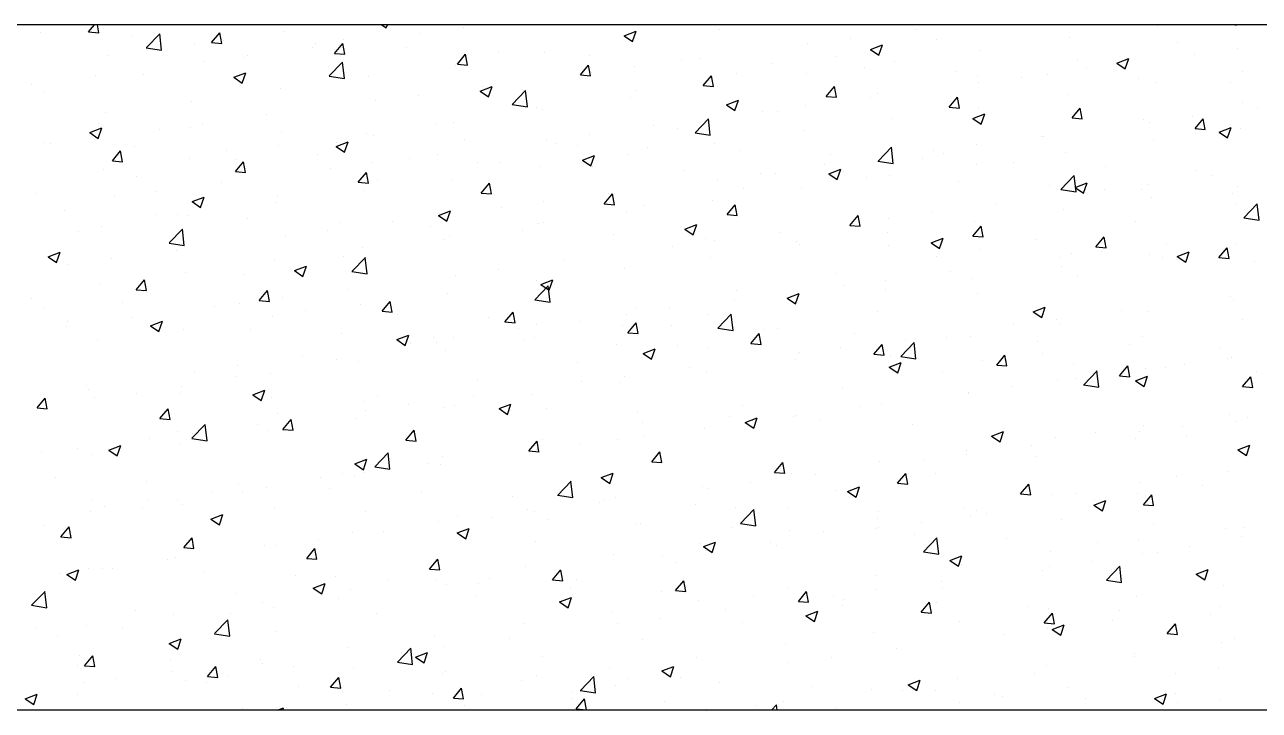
# Model space of a CAD drawing. Header units: millimetres. Extents: x 331487 to 517269, y 198509 to 399936.
# Drawn here: x 440241 to 440961, y 339696 to 340096 of the extents above; entities that cross this region are included whole.
import ezdxf

# ---------------------------------------------------------------- set-up
doc = ezdxf.new("R2010")
doc.units = ezdxf.units.MM
doc.header["$MEASUREMENT"] = 0
doc.layers.add('COLUMN', color=6, linetype='Continuous')

msp = doc.modelspace()

# ---------------------------------------------------------------- linework, layer by layer
at = {"layer": 'COLUMN'}
for p, q in [((448979.83, 340095.96), (420204.35, 340095.96)), ((448984.26, 339695.96), (420604.35, 339695.96))]:
    msp.add_line(p, q, dxfattribs=at)
at = {"layer": 'COLUMN', "color": 2, "linetype": 'Continuous'}
for p, q in [((440277.88, 340091.77), (440281.39, 340095.96)), ((440283.85, 340091.25), (440282.98, 340095.96)), ((440448.89, 340095.96), (440451.57, 340094.15)), ((440451.57, 340094.15), (440452.18, 340095.96)), ((440496.42, 340094.34), (440496.42, 340094.34)), ((440645.74, 340093.1), (440645.74, 340093.1)), ((440760.11, 340093.08), (440760.11, 340093.08)), ((440901.6, 340095.29), (440901.6, 340095.29)), ((440946.63, 340095.96), (440947.53, 340095.82)), ((440947.53, 340095.82), (440947.52, 340095.96)), ((440249.9, 340091.47), (440249.9, 340091.47)), ((440277.88, 340091.77), (440283.85, 340091.25)), ((440303.29, 340089.22), (440303.29, 340089.22)), ((440311.59, 340082.58), (440319.38, 340090.7)), ((440320.45, 340081.17), (440319.34, 340090.67)), ((440349.6, 340085.5), (440354.42, 340091.24)), ((440349.6, 340085.5), (440355.58, 340084.98)), ((440355.58, 340084.97), (440354.42, 340091.24)), ((440356.67, 340086.96), (440356.67, 340086.96)), ((440391.31, 340092.01), (440391.31, 340092.01)), ((440426.82, 340087.1), (440426.82, 340087.1)), ((440471.38, 340091.05), (440471.38, 340091.05)), ((440590.31, 340089.5), (440597.31, 340092.18)), ((440590.31, 340089.5), (440595.29, 340086.14)), ((440595.23, 340086.7), (440595.23, 340086.7)), ((440595.28, 340086.14), (440597.31, 340092.18)), ((440722.24, 340088.1), (440722.24, 340088.1)), ((440772.6, 340087.5), (440772.6, 340087.5)), ((440850.25, 340088.25), (440850.25, 340088.25)), ((440913.2, 340085.56), (440913.2, 340085.56)), ((440288.86, 340078.11), (440288.86, 340078.11)), ((440311.55, 340082.55), (440320.45, 340081.17)), ((440339.37, 340084.51), (440339.37, 340084.51)), ((440408.23, 340082.73), (440408.23, 340082.73)), ((440410.05, 340084.7), (440410.05, 340084.7)), ((440421.33, 340079.22), (440426.15, 340084.97)), ((440421.33, 340079.22), (440427.31, 340078.7)), ((440427.3, 340078.69), (440426.15, 340084.96)), ((440463.43, 340082.45), (440463.43, 340082.45)), ((440493.05, 340072.95), (440497.87, 340078.69)), ((440499.03, 340072.42), (440497.87, 340078.69)), ((440516.81, 340080.19), (440516.81, 340080.19)), ((440543.88, 340079.66), (440543.88, 340079.66)), ((440697.2, 340084.8), (440697.2, 340084.8)), ((440734.02, 340081.49), (440741.03, 340084.18)), ((440734.03, 340081.49), (440739, 340078.13)), ((440739, 340078.13), (440741.02, 340084.17)), ((440798.31, 340080.75), (440798.31, 340080.75)), ((440923.02, 340078.55), (440923.02, 340078.55)), ((440948.05, 340081.85), (440948.05, 340081.85)), ((440345.32, 340074.45), (440345.32, 340074.45)), ((440368.5, 340077.09), (440368.5, 340077.09)), ((440370.36, 340077.75), (440370.36, 340077.75)), ((440418.31, 340066.03), (440426.1, 340074.15)), ((440427.17, 340064.62), (440426.06, 340074.11)), ((440491.94, 340072.16), (440491.94, 340072.16)), ((440493.05, 340072.95), (440499.03, 340072.43)), ((440564.78, 340066.67), (440569.6, 340072.42)), ((440570.75, 340066.14), (440569.6, 340072.41)), ((440570.2, 340077.94), (440570.2, 340077.94)), ((440596.17, 340071.5), (440596.17, 340071.5)), ((440623.58, 340075.68), (440623.58, 340075.68)), ((440634.05, 340076.49), (440634.05, 340076.49)), ((440676.96, 340073.43), (440676.96, 340073.43)), ((440714.29, 340077.49), (440714.29, 340077.49)), ((440730.34, 340071.17), (440730.34, 340071.17)), ((440747.8, 340074.35), (440747.8, 340074.35)), ((440854.88, 340075.55), (440854.88, 340075.55)), ((440877.74, 340073.48), (440884.74, 340076.17)), ((440877.74, 340073.48), (440882.71, 340070.12)), ((440882.71, 340070.12), (440884.74, 340076.17)), ((440282.17, 340066.14), (440282.17, 340066.14)), ((440310.18, 340067.08), (440310.18, 340067.08)), ((440362.58, 340065.25), (440369.58, 340067.94)), ((440362.58, 340065.25), (440367.55, 340061.9)), ((440367.55, 340061.9), (440369.58, 340067.94)), ((440418.28, 340065.99), (440427.17, 340064.62)), ((440441.43, 340065.76), (440441.43, 340065.76)), ((440564.78, 340066.67), (440570.76, 340066.15)), ((440571.14, 340068.2), (440571.14, 340068.2)), ((440636.51, 340060.4), (440641.33, 340066.14)), ((440642.48, 340059.87), (440641.32, 340066.14)), ((440655.97, 340067.47), (440655.97, 340067.47)), ((440696.46, 340067.31), (440696.46, 340067.31)), ((440783.73, 340068.92), (440783.73, 340068.92)), ((440796.57, 340065.54), (440796.57, 340065.54)), ((440821.99, 340065.25), (440821.99, 340065.25)), ((440837.11, 340066.66), (440837.11, 340066.66)), ((440859.86, 340070.24), (440859.86, 340070.24)), ((440890.49, 340064.41), (440890.49, 340064.41)), ((440950.89, 340068.4), (440950.89, 340068.4)), ((440244.29, 340061.15), (440244.29, 340061.15)), ((440251.87, 340057.07), (440251.87, 340057.07)), ((440390.09, 340058.72), (440390.09, 340058.72)), ((440506.29, 340057.24), (440513.29, 340059.93)), ((440506.29, 340057.24), (440511.26, 340053.89)), ((440507.98, 340059.89), (440507.98, 340059.89)), ((440511.26, 340053.89), (440513.29, 340059.93)), ((440525.04, 340049.48), (440532.82, 340057.6)), ((440533.89, 340048.06), (440532.79, 340057.56)), ((440597.65, 340057.46), (440597.65, 340057.46)), ((440636.51, 340060.4), (440642.48, 340059.87)), ((440644.52, 340059.81), (440644.52, 340059.81)), ((440708.23, 340054.12), (440713.05, 340059.87)), ((440714.21, 340053.59), (440713.05, 340059.86)), ((440796.96, 340061.96), (440796.96, 340061.96)), ((440900.38, 340062), (440900.38, 340062)), ((440943.87, 340062.15), (440943.87, 340062.15)), ((440338.15, 340051.22), (440338.15, 340051.22)), ((440445.08, 340051.61), (440445.08, 340051.61)), ((440470.11, 340054.9), (440470.11, 340054.9)), ((440525, 340049.44), (440533.89, 340048.06)), ((440594.01, 340053.41), (440594.01, 340053.41)), ((440650, 340049.24), (440657, 340051.92)), ((440654.97, 340045.88), (440657, 340051.92)), ((440708.23, 340054.12), (440714.21, 340053.6)), ((440733.8, 340053.64), (440733.8, 340053.64)), ((440738.25, 340055.53), (440738.25, 340055.53)), ((440779.96, 340047.85), (440784.78, 340053.59)), ((440785.93, 340047.32), (440784.78, 340053.59)), ((440849.04, 340054.96), (440849.04, 340054.96)), ((440951.39, 340050.56), (440951.39, 340050.56)), ((440287.64, 340044.82), (440287.64, 340044.82)), ((440381.92, 340043.29), (440381.92, 340043.29)), ((440539.33, 340047.45), (440539.33, 340047.45)), ((440542.67, 340046.37), (440542.67, 340046.37)), ((440650, 340049.24), (440654.98, 340045.88)), ((440670.89, 340045.36), (440670.89, 340045.36)), ((440679.93, 340045.52), (440679.93, 340045.52)), ((440695.93, 340048.65), (440695.93, 340048.65)), ((440779.96, 340047.85), (440785.94, 340047.32)), ((440793.72, 340041.23), (440800.72, 340043.91)), ((440797.1, 340047.46), (440797.1, 340047.46)), ((440798.69, 340037.87), (440800.71, 340043.91)), ((440851.68, 340041.57), (440856.5, 340047.32)), ((440857.66, 340041.04), (440856.5, 340047.31)), ((440921.75, 340042.41), (440921.75, 340042.41)), ((440959.62, 340047.39), (440959.62, 340047.39)), ((440278.55, 340033), (440285.56, 340035.69)), ((440283.53, 340029.64), (440285.55, 340035.69)), ((440283.81, 340038.12), (440283.81, 340038.12)), ((440319.01, 340035.01), (440319.01, 340035.01)), ((440337.19, 340035.86), (440337.19, 340035.86)), ((440344.05, 340038.31), (440344.05, 340038.31)), ((440481.01, 340037.44), (440481.01, 340037.44)), ((440490.73, 340038.87), (440490.73, 340038.87)), ((440607.74, 340037.04), (440607.74, 340037.04)), ((440621.61, 340035.51), (440621.61, 340035.51)), ((440631.76, 340032.93), (440639.55, 340041.05)), ((440640.62, 340031.51), (440639.51, 340041.01)), ((440746.59, 340041.06), (440746.59, 340041.06)), ((440793.72, 340041.23), (440798.69, 340037.87)), ((440851.68, 340041.57), (440857.66, 340041.05)), ((440893.08, 340040.55), (440893.08, 340040.55)), ((440896.71, 340039.11), (440896.71, 340039.11)), ((440923.41, 340035.3), (440928.23, 340041.04)), ((440923.41, 340035.3), (440929.39, 340034.77)), ((440929.38, 340034.77), (440928.23, 340041.04)), ((440937.43, 340033.22), (440944.43, 340035.91)), ((440942.4, 340029.86), (440944.43, 340035.9)), ((440949.67, 340035.11), (440949.67, 340035.11)), ((440278.55, 340033), (440283.53, 340029.64)), ((440390.58, 340033.61), (440390.58, 340033.61)), ((440422.27, 340024.99), (440429.27, 340027.68)), ((440427.24, 340021.63), (440429.27, 340027.68)), ((440440.22, 340032.47), (440440.22, 340032.47)), ((440443.96, 340031.35), (440443.96, 340031.35)), ((440497.34, 340029.09), (440497.34, 340029.09)), ((440544.83, 340028.76), (440544.83, 340028.76)), ((440569.87, 340032.06), (440569.87, 340032.06)), ((440631.72, 340032.89), (440640.62, 340031.51)), ((440695.24, 340034.02), (440695.24, 340034.02)), ((440833.56, 340030.8), (440833.56, 340030.8)), ((440834.76, 340030.54), (440834.76, 340030.54)), ((440899.16, 340028.71), (440899.16, 340028.71)), ((440937.43, 340033.22), (440942.4, 340029.86)), ((440251.51, 340026.94), (440251.51, 340026.94)), ((440255.86, 340026.7), (440255.86, 340026.7)), ((440291.75, 340016.55), (440296.57, 340022.3)), ((440297.73, 340016.03), (440296.57, 340022.29)), ((440304.9, 340024.68), (440304.9, 340024.68)), ((440358.28, 340022.43), (440358.28, 340022.43)), ((440388.87, 340025.43), (440388.87, 340025.43)), ((440422.27, 340024.99), (440427.24, 340021.64)), ((440422.69, 340027.43), (440422.69, 340027.43)), ((440550.72, 340026.84), (440550.72, 340026.84)), ((440563.29, 340025.5), (440563.29, 340025.5)), ((440604.11, 340024.58), (440604.11, 340024.58)), ((440643.3, 340026.52), (440643.3, 340026.52)), ((440657.49, 340022.33), (440657.49, 340022.33)), ((440738.48, 340016.38), (440746.27, 340024.49)), ((440747.34, 340014.96), (440746.24, 340024.46)), ((440770.65, 340022.51), (440770.65, 340022.51)), ((440776.44, 340020.53), (440776.44, 340020.53)), ((440795.68, 340025.81), (440795.68, 340025.81)), ((440847.82, 340021.67), (440847.82, 340021.67)), ((440291.75, 340016.55), (440297.73, 340016.03)), ((440336.93, 340017.93), (440336.93, 340017.93)), ((440363.48, 340010.28), (440368.3, 340016.02)), ((440364.37, 340017.42), (440364.37, 340017.42)), ((440369.45, 340009.75), (440368.3, 340016.02)), ((440411.66, 340020.17), (440411.66, 340020.17)), ((440443.8, 340015.46), (440443.8, 340015.46)), ((440465.04, 340017.92), (440465.04, 340017.92)), ((440481.68, 340020.45), (440481.68, 340020.45)), ((440504.97, 340015.49), (440504.97, 340015.49)), ((440518.43, 340015.66), (440518.43, 340015.66)), ((440565.98, 340016.98), (440572.98, 340019.67)), ((440565.98, 340016.98), (440570.95, 340013.63)), ((440570.95, 340013.63), (440572.98, 340019.67)), ((440571.81, 340013.41), (440571.81, 340013.41)), ((440592.79, 340020.12), (440592.79, 340020.12)), ((440707.49, 340014.2), (440707.49, 340014.2)), ((440710.87, 340020.07), (440710.87, 340020.07)), ((440738.45, 340016.34), (440747.34, 340014.96)), ((440764.25, 340017.82), (440764.25, 340017.82)), ((440795.88, 340014.17), (440795.88, 340014.17)), ((440817.63, 340015.56), (440817.63, 340015.56)), ((440871.02, 340013.31), (440871.02, 340013.31)), ((440286.42, 340011.53), (440286.42, 340011.53)), ((440306.06, 340007.41), (440306.06, 340007.41)), ((440363.48, 340010.28), (440369.45, 340009.76)), ((440418.77, 340012.17), (440418.77, 340012.17)), ((440435.2, 340004), (440440.02, 340009.75)), ((440441.18, 340003.48), (440440.02, 340009.74)), ((440541.45, 340013.08), (440541.45, 340013.08)), ((440625.19, 340011.15), (440625.19, 340011.15)), ((440669.62, 340009.21), (440669.62, 340009.21)), ((440678.57, 340008.9), (440678.57, 340008.9)), ((440709.69, 340008.97), (440716.7, 340011.66)), ((440709.69, 340008.97), (440714.67, 340005.62)), ((440714.66, 340005.62), (440716.69, 340011.66)), ((440718.12, 340010.52), (440718.12, 340010.52)), ((440731.95, 340006.64), (440731.95, 340006.64)), ((440745.37, 340007.77), (440745.37, 340007.77)), ((440845.21, 339999.82), (440853, 340007.94)), ((440854.07, 339998.41), (440852.96, 340007.91)), ((440924.4, 340011.05), (440924.4, 340011.05)), ((440933.31, 340007.95), (440933.31, 340007.95)), ((440317.74, 339998.87), (440317.74, 339998.87)), ((440355.62, 340003.85), (440355.62, 340003.85)), ((440435.2, 340004), (440441.18, 340003.48)), ((440439, 339999.18), (440439, 339999.18)), ((440446.65, 340005.48), (440446.65, 340005.48)), ((440489.51, 340005.58), (440489.51, 340005.58)), ((440506.93, 339997.73), (440511.75, 340003.47)), ((440512.9, 339997.2), (440511.75, 340003.47)), ((440644.59, 340005.92), (440644.59, 340005.92)), ((440659.8, 340000.51), (440659.8, 340000.51)), ((440694.03, 340000.73), (440694.03, 340000.73)), ((440785.34, 340004.38), (440785.34, 340004.38)), ((440838.72, 340002.13), (440838.72, 340002.13)), ((440845.17, 339999.79), (440854.07, 339998.41)), ((440853.41, 340000.96), (440860.41, 340003.65)), ((440853.41, 340000.96), (440858.38, 339997.61)), ((440858.38, 339997.61), (440860.4, 340003.65)), ((440870.41, 339999.67), (440870.41, 339999.67)), ((440892.1, 339999.87), (440892.1, 339999.87)), ((440895.44, 340002.97), (440895.44, 340002.97)), ((440948.46, 340001.83), (440948.46, 340001.83)), ((440247.74, 339997.4), (440247.74, 339997.4)), ((440292.71, 339995.57), (440292.71, 339995.57)), ((440338.25, 339992.74), (440345.25, 339995.43)), ((440338.25, 339992.74), (440343.22, 339989.38)), ((440343.22, 339989.38), (440345.24, 339995.42)), ((440387.66, 339992.14), (440387.66, 339992.14)), ((440388.34, 339995.47), (440388.34, 339995.47)), ((440506.93, 339997.73), (440512.91, 339997.21)), ((440543.56, 339992.62), (440543.56, 339992.62)), ((440578.65, 339991.45), (440583.48, 339997.2)), ((440581.43, 339997.6), (440581.43, 339997.6)), ((440584.63, 339990.93), (440583.47, 339997.19)), ((440642.09, 339993.23), (440642.09, 339993.23)), ((440897.95, 339995.42), (440897.95, 339995.42)), ((440945.48, 339997.62), (440945.48, 339997.62)), ((440263.92, 339987.29), (440263.92, 339987.29)), ((440317.3, 339985.03), (440317.3, 339985.03)), ((440330.02, 339985.46), (440330.02, 339985.46)), ((440335.72, 339984.64), (440335.72, 339984.64)), ((440481.96, 339984.73), (440488.96, 339987.42)), ((440481.96, 339984.73), (440486.93, 339981.37)), ((440486.93, 339981.37), (440488.96, 339987.42)), ((440518.53, 339989.32), (440518.53, 339989.32)), ((440578.66, 339991.45), (440584.63, 339990.93)), ((440591.58, 339986.83), (440591.58, 339986.83)), ((440601.48, 339990.5), (440601.48, 339990.5)), ((440650.38, 339985.18), (440655.2, 339990.92)), ((440650.38, 339985.18), (440656.36, 339984.66)), ((440656.36, 339984.65), (440655.2, 339990.92)), ((440722.11, 339978.9), (440726.93, 339984.65)), ((440728.08, 339978.37), (440726.93, 339984.64)), ((440769.38, 339986.37), (440769.38, 339986.37)), ((440807.25, 339991.36), (440807.25, 339991.36)), ((440846.6, 339988.38), (440846.6, 339988.38)), ((440947.27, 339990.9), (440947.27, 339990.9)), ((440951.93, 339983.27), (440959.72, 339991.39)), ((440960.79, 339981.86), (440959.68, 339991.35)), ((440285.21, 339978.24), (440285.21, 339978.24)), ((440370.68, 339982.77), (440370.68, 339982.77)), ((440424.06, 339980.52), (440424.06, 339980.52)), ((440455.37, 339981.01), (440455.37, 339981.01)), ((440477.45, 339978.26), (440477.45, 339978.26)), ((440540.23, 339979.79), (440540.23, 339979.79)), ((440543.16, 339980.49), (440543.16, 339980.49)), ((440625.67, 339976.72), (440632.67, 339979.41)), ((440630.64, 339973.36), (440632.67, 339979.41)), ((440722.11, 339978.9), (440728.08, 339978.38)), ((440744.34, 339983.07), (440744.34, 339983.07)), ((440793.83, 339972.63), (440798.65, 339978.37)), ((440794.67, 339980.88), (440794.67, 339980.88)), ((440799.81, 339972.1), (440798.65, 339978.37)), ((440888.95, 339980.89), (440888.95, 339980.89)), ((440951.9, 339983.23), (440960.79, 339981.86)), ((440271.7, 339975.44), (440271.7, 339975.44)), ((440324.85, 339968.62), (440332.63, 339976.74)), ((440333.7, 339967.2), (440332.6, 339976.7)), ((440392.46, 339972.73), (440392.46, 339972.73)), ((440417.5, 339976.02), (440417.5, 339976.02)), ((440484.85, 339970.48), (440484.85, 339970.48)), ((440488.3, 339972.29), (440488.3, 339972.29)), ((440530.83, 339976.01), (440530.83, 339976.01)), ((440584.21, 339973.75), (440584.21, 339973.75)), ((440625.67, 339976.72), (440630.65, 339973.37)), ((440637.59, 339971.5), (440637.59, 339971.5)), ((440681.19, 339974.76), (440681.19, 339974.76)), ((440744.16, 339974.48), (440744.16, 339974.48)), ((440769.38, 339968.71), (440776.39, 339971.4)), ((440774.35, 339965.36), (440776.38, 339971.4)), ((440793.83, 339972.63), (440799.81, 339972.11)), ((440830.63, 339970.88), (440830.63, 339970.88)), ((440865.56, 339966.35), (440870.38, 339972.1)), ((440871.53, 339965.82), (440870.38, 339972.09)), ((440254.22, 339960.48), (440261.22, 339963.17)), ((440259.19, 339957.13), (440261.22, 339963.17)), ((440324.81, 339968.58), (440333.7, 339967.2)), ((440329.31, 339964.41), (440329.31, 339964.41)), ((440437.79, 339965.89), (440437.79, 339965.89)), ((440618.28, 339966.48), (440618.28, 339966.48)), ((440643.31, 339969.77), (440643.31, 339969.77)), ((440690.98, 339969.24), (440690.98, 339969.24)), ((440692.81, 339967.44), (440692.81, 339967.44)), ((440744.36, 339966.99), (440744.36, 339966.99)), ((440769.38, 339968.71), (440774.36, 339965.36)), ((440797.74, 339964.73), (440797.74, 339964.73)), ((440865.56, 339966.35), (440871.54, 339965.83)), ((440869.13, 339963.52), (440869.13, 339963.52)), ((440907.01, 339968.51), (440907.01, 339968.51)), ((440913.1, 339960.7), (440920.1, 339963.39)), ((440918.07, 339957.35), (440920.1, 339963.39)), ((440937.29, 339960.08), (440942.11, 339965.82)), ((440943.26, 339959.55), (440942.1, 339965.82)), ((440947.24, 339968.54), (440947.24, 339968.54)), ((440254.22, 339960.48), (440259.2, 339957.13)), ((440266.4, 339956.13), (440266.4, 339956.13)), ((440291.44, 339959.42), (440291.44, 339959.42)), ((440386.44, 339958.85), (440386.44, 339958.85)), ((440426.53, 339960.47), (440426.53, 339960.47)), ((440431.57, 339952.07), (440439.36, 339960.19)), ((440440.43, 339950.65), (440439.32, 339960.15)), ((440555.13, 339958.16), (440555.13, 339958.16)), ((440640.87, 339959.94), (440640.87, 339959.94)), ((440772.31, 339960.87), (440772.31, 339960.87)), ((440844.1, 339960.23), (440844.1, 339960.23)), ((440851.12, 339962.47), (440851.12, 339962.47)), ((440896.73, 339962.13), (440896.73, 339962.13)), ((440904.5, 339960.22), (440904.5, 339960.22)), ((440912.91, 339958.93), (440912.91, 339958.93)), ((440913.1, 339960.7), (440918.07, 339957.35)), ((440937.29, 339960.08), (440943.26, 339959.55)), ((440957.89, 339957.96), (440957.89, 339957.96)), ((440334.5, 339951.35), (440334.5, 339951.35)), ((440368.21, 339950.46), (440368.21, 339950.46)), ((440397.94, 339952.48), (440404.94, 339955.16)), ((440397.94, 339952.48), (440402.91, 339949.12)), ((440402.91, 339949.12), (440404.93, 339955.16)), ((440431.53, 339952.03), (440440.43, 339950.65)), ((440492.22, 339949.88), (440492.22, 339949.88)), ((440517.25, 339953.18), (440517.25, 339953.18)), ((440590.36, 339953.54), (440590.36, 339953.54)), ((440713.99, 339950.86), (440713.99, 339950.86)), ((440780.94, 339951.91), (440780.94, 339951.91)), ((440845.39, 339955.09), (440845.39, 339955.09)), ((440854.59, 339948.92), (440854.59, 339948.92)), ((440283.99, 339944.95), (440283.99, 339944.95)), ((440305.63, 339941.34), (440310.45, 339947.08)), ((440305.63, 339941.34), (440311.6, 339940.81)), ((440311.6, 339940.81), (440310.44, 339947.07)), ((440429.06, 339941.57), (440429.06, 339941.57)), ((440538.29, 339935.52), (440546.08, 339943.63)), ((440539.02, 339946.5), (440539.02, 339946.5)), ((440541.65, 339944.47), (440548.65, 339947.15)), ((440541.65, 339944.47), (440546.62, 339941.11)), ((440547.15, 339934.1), (440546.05, 339943.6)), ((440546.62, 339941.11), (440548.65, 339947.15)), ((440718.04, 339943.63), (440718.04, 339943.63)), ((440743.07, 339946.93), (440743.07, 339946.93)), ((440793.45, 339947.6), (440793.45, 339947.6)), ((440244.44, 339936.19), (440244.44, 339936.19)), ((440309.89, 339940.45), (440309.89, 339940.45)), ((440377.35, 339935.06), (440382.17, 339940.81)), ((440377.35, 339935.06), (440383.33, 339934.54)), ((440383.33, 339934.53), (440382.17, 339940.8)), ((440391.19, 339936.58), (440391.19, 339936.58)), ((440449.08, 339928.78), (440453.9, 339934.53)), ((440455.05, 339928.26), (440453.9, 339934.52)), ((440487.08, 339939), (440487.08, 339939)), ((440538.26, 339935.48), (440547.15, 339934.1)), ((440654.88, 339935.32), (440654.88, 339935.32)), ((440655.67, 339940.85), (440655.67, 339940.85)), ((440685.36, 339936.46), (440692.36, 339939.15)), ((440685.36, 339936.46), (440690.34, 339933.1)), ((440690.33, 339933.1), (440692.36, 339939.14)), ((440691.6, 339934.15), (440691.6, 339934.15)), ((440742.94, 339941.19), (440742.94, 339941.19)), ((440796.27, 339938.91), (440796.27, 339938.91)), ((440943.85, 339937.38), (440943.85, 339937.38)), ((440946.03, 339935.25), (440946.03, 339935.25)), ((440251.57, 339930.44), (440251.57, 339930.44)), ((440297.83, 339933.93), (440297.83, 339933.93)), ((440351.21, 339931.67), (440351.21, 339931.67)), ((440366.16, 339933.28), (440366.16, 339933.28)), ((440404.59, 339929.42), (440404.59, 339929.42)), ((440436.57, 339932.6), (440436.57, 339932.6)), ((440449.08, 339928.78), (440455.06, 339928.26)), ((440457.97, 339927.16), (440457.97, 339927.16)), ((440520.8, 339922.51), (440525.62, 339928.26)), ((440526.78, 339921.98), (440525.62, 339928.25)), ((440591.97, 339927.04), (440591.97, 339927.04)), ((440597.35, 339930.84), (440597.35, 339930.84)), ((440617.01, 339930.33), (440617.01, 339930.33)), ((440645.02, 339918.96), (440652.81, 339927.08)), ((440653.88, 339917.55), (440652.77, 339927.05)), ((440737.95, 339928.9), (440737.95, 339928.9)), ((440829.07, 339928.45), (440836.08, 339931.14)), ((440829.07, 339928.45), (440834.05, 339925.09)), ((440834.05, 339925.09), (440836.07, 339931.14)), ((440880.7, 339929.07), (440880.7, 339929.07)), ((440895.52, 339928.84), (440895.52, 339928.84)), ((440265.13, 339919.98), (440265.13, 339919.98)), ((440265.53, 339922.75), (440265.53, 339922.75)), ((440303, 339924.97), (440303, 339924.97)), ((440313.91, 339920.22), (440320.92, 339922.91)), ((440313.91, 339920.22), (440318.89, 339916.87)), ((440318.88, 339916.87), (440320.91, 339922.91)), ((440318.91, 339920.5), (440318.91, 339920.5)), ((440385.23, 339925.56), (440385.23, 339925.56)), ((440511.35, 339924.91), (440511.35, 339924.91)), ((440520.8, 339922.51), (440526.78, 339921.99)), ((440539.03, 339920.82), (440539.03, 339920.82)), ((440564.74, 339922.65), (440564.74, 339922.65)), ((440589.15, 339920.25), (440589.15, 339920.25)), ((440592.53, 339916.23), (440597.35, 339921.98)), ((440598.51, 339915.71), (440597.35, 339921.97)), ((440618.12, 339920.4), (440618.12, 339920.4)), ((440639.66, 339926.66), (440639.66, 339926.66)), ((440817.79, 339920.79), (440817.79, 339920.79)), ((440842.83, 339924.08), (440842.83, 339924.08)), ((440844.17, 339921.8), (440844.17, 339921.8)), ((440951.1, 339923.94), (440951.1, 339923.94)), ((440333.29, 339918.06), (440333.29, 339918.06)), ((440372.29, 339918.24), (440372.29, 339918.24)), ((440425.68, 339915.99), (440425.68, 339915.99)), ((440457.63, 339912.21), (440464.63, 339914.9)), ((440462.6, 339908.86), (440464.63, 339914.9)), ((440479.06, 339913.73), (440479.06, 339913.73)), ((440490.95, 339913.73), (440490.95, 339913.73)), ((440528.82, 339918.72), (440528.82, 339918.72)), ((440537.8, 339913.21), (440537.8, 339913.21)), ((440592.53, 339916.23), (440598.51, 339915.71)), ((440644.98, 339918.93), (440653.88, 339917.55)), ((440664.26, 339909.96), (440669.08, 339915.7)), ((440670.23, 339909.43), (440669.07, 339915.7)), ((440671.5, 339918.14), (440671.5, 339918.14)), ((440679.63, 339918.89), (440679.63, 339918.89)), ((440724.88, 339915.89), (440724.88, 339915.89)), ((440754.64, 339912.47), (440754.64, 339912.47)), ((440778.27, 339913.63), (440778.27, 339913.63)), ((440792.23, 339914.31), (440792.23, 339914.31)), ((440892.78, 339913.92), (440892.78, 339913.92)), ((440282.78, 339911.66), (440282.78, 339911.66)), ((440457.63, 339912.21), (440462.6, 339908.86)), ((440465.91, 339910.44), (440465.91, 339910.44)), ((440480.72, 339910.81), (440480.72, 339910.81)), ((440485.86, 339905.71), (440485.86, 339905.71)), ((440532.44, 339911.48), (440532.44, 339911.48)), ((440585.82, 339909.22), (440585.82, 339909.22)), ((440601.34, 339904.21), (440608.34, 339906.89)), ((440606.31, 339900.85), (440608.34, 339906.89)), ((440621.32, 339908.88), (440621.32, 339908.88)), ((440639.2, 339906.96), (440639.2, 339906.96)), ((440664.26, 339909.96), (440670.23, 339909.44)), ((440716.76, 339907.49), (440716.76, 339907.49)), ((440735.98, 339903.68), (440740.8, 339909.43)), ((440741.96, 339903.16), (440740.8, 339909.42)), ((440741.72, 339907.9), (440741.72, 339907.9)), ((440751.74, 339902.41), (440759.53, 339910.53)), ((440760.6, 339901), (440759.49, 339910.49)), ((440831.65, 339911.38), (440831.65, 339911.38)), ((440885.03, 339909.12), (440885.03, 339909.12)), ((440938.41, 339906.86), (440938.41, 339906.86)), ((440402.76, 339902.12), (440402.76, 339902.12)), ((440422.4, 339900.8), (440422.4, 339900.8)), ((440435.35, 339899.31), (440435.35, 339899.31)), ((440563, 339898.87), (440563, 339898.87)), ((440601.34, 339904.21), (440606.31, 339900.85)), ((440690.38, 339900.86), (440690.38, 339900.86)), ((440691.73, 339904.19), (440691.73, 339904.19)), ((440692.59, 339904.71), (440692.59, 339904.71)), ((440735.98, 339903.68), (440741.96, 339903.16)), ((440745.05, 339896.2), (440752.05, 339898.88)), ((440745.97, 339902.45), (440745.97, 339902.45)), ((440750.02, 339892.84), (440752.05, 339898.88)), ((440751.71, 339902.37), (440760.6, 339901)), ((440799.35, 339900.2), (440799.35, 339900.2)), ((440807.71, 339897.41), (440812.53, 339903.15)), ((440813.68, 339896.88), (440812.53, 339903.15)), ((440834.46, 339903.91), (440834.46, 339903.91)), ((440942.58, 339901.24), (440942.58, 339901.24)), ((440944.81, 339901.96), (440944.81, 339901.96)), ((440339.85, 339893.84), (440339.85, 339893.84)), ((440364.88, 339897.14), (440364.88, 339897.14)), ((440384.01, 339892.27), (440384.01, 339892.27)), ((440590.7, 339890.89), (440590.7, 339890.89)), ((440628.57, 339895.88), (440628.57, 339895.88)), ((440638.44, 339893.37), (440638.44, 339893.37)), ((440745.05, 339896.2), (440750.03, 339892.84)), ((440776.14, 339893.9), (440776.14, 339893.9)), ((440807.71, 339897.41), (440813.69, 339896.89)), ((440852.73, 339897.94), (440852.73, 339897.94)), ((440858.47, 339885.86), (440866.26, 339893.98)), ((440867.32, 339884.44), (440866.22, 339893.94)), ((440879.43, 339891.13), (440884.26, 339896.88)), ((440879.43, 339891.13), (440885.41, 339890.61)), ((440885.41, 339890.61), (440884.25, 339896.87)), ((440888.77, 339888.19), (440895.77, 339890.88)), ((440893.74, 339884.83), (440895.76, 339890.87)), ((440894.3, 339895.56), (440894.3, 339895.56)), ((440906.12, 339895.69), (440906.12, 339895.69)), ((440917.55, 339897.94), (440917.55, 339897.94)), ((440959.5, 339893.43), (440959.5, 339893.43)), ((440276.69, 339885.53), (440276.69, 339885.53)), ((440332.07, 339884.77), (440332.07, 339884.77)), ((440364.08, 339890.79), (440364.08, 339890.79)), ((440504.68, 339888.86), (440504.68, 339888.86)), ((440565.67, 339887.59), (440565.67, 339887.59)), ((440587.93, 339886.96), (440587.93, 339886.96)), ((440717.82, 339883.89), (440717.82, 339883.89)), ((440816.52, 339884.64), (440816.52, 339884.64)), ((440842.96, 339888.51), (440842.96, 339888.51)), ((440854.39, 339889.63), (440854.39, 339889.63)), ((440858.43, 339885.82), (440867.32, 339884.44)), ((440888.77, 339888.19), (440893.74, 339884.83)), ((440951.16, 339884.86), (440955.98, 339890.6)), ((440951.16, 339884.86), (440957.14, 339884.34)), ((440957.14, 339884.33), (440955.98, 339890.6)), ((440247.78, 339872.39), (440252.6, 339878.14)), ((440253.75, 339871.86), (440252.59, 339878.13)), ((440277.93, 339883.1), (440277.93, 339883.1)), ((440281.56, 339878.37), (440281.56, 339878.37)), ((440305.76, 339880.78), (440305.76, 339880.78)), ((440331.31, 339880.84), (440331.31, 339880.84)), ((440373.6, 339879.96), (440380.61, 339882.65)), ((440373.6, 339879.96), (440378.58, 339876.61)), ((440378.58, 339876.6), (440380.6, 339882.65)), ((440384.7, 339878.59), (440384.7, 339878.59)), ((440446.36, 339878.85), (440446.36, 339878.85)), ((440502.51, 339879.28), (440502.51, 339879.28)), ((440536.59, 339879.92), (440536.59, 339879.92)), ((440791.02, 339881.02), (440791.02, 339881.02)), ((440791.48, 339881.35), (440791.48, 339881.35)), ((440247.44, 339870.77), (440247.44, 339870.77)), ((440247.78, 339872.39), (440253.75, 339871.87)), ((440319.5, 339866.12), (440324.32, 339871.86)), ((440325.48, 339865.59), (440324.32, 339871.86)), ((440438.08, 339876.33), (440438.08, 339876.33)), ((440439.6, 339871), (440439.6, 339871)), ((440464.64, 339874.29), (440464.64, 339874.29)), ((440484.65, 339872.43), (440484.65, 339872.43)), ((440491.46, 339874.08), (440491.46, 339874.08)), ((440517.32, 339871.95), (440524.32, 339874.64)), ((440517.32, 339871.95), (440522.29, 339868.6)), ((440522.29, 339868.6), (440524.32, 339874.64)), ((440544.84, 339871.82), (440544.84, 339871.82)), ((440598.22, 339869.57), (440598.22, 339869.57)), ((440659.51, 339873.88), (440659.51, 339873.88)), ((440728.33, 339873.03), (440728.33, 339873.03)), ((440740.51, 339874.61), (440740.51, 339874.61)), ((440319.5, 339866.12), (440325.48, 339865.59)), ((440338.1, 339854.66), (440345.89, 339862.77)), ((440346.96, 339853.24), (440345.86, 339862.74)), ((440376.45, 339862.68), (440376.45, 339862.68)), ((440388.04, 339868.84), (440388.04, 339868.84)), ((440391.23, 339859.84), (440396.05, 339865.59)), ((440397.2, 339859.31), (440396.05, 339865.58)), ((440434.14, 339866.02), (440434.14, 339866.02)), ((440601.19, 339863.87), (440601.19, 339863.87)), ((440651.61, 339867.31), (440651.61, 339867.31)), ((440661.03, 339863.94), (440668.03, 339866.63)), ((440661.03, 339863.94), (440666, 339860.59)), ((440665.42, 339864.75), (440665.42, 339864.75)), ((440666, 339860.59), (440668.03, 339866.63)), ((440689.16, 339867.57), (440689.16, 339867.57)), ((440690.46, 339868.05), (440690.46, 339868.05)), ((440704.99, 339865.06), (440704.99, 339865.06)), ((440758.37, 339862.8), (440758.37, 339862.8)), ((440893.08, 339862.27), (440893.08, 339862.27)), ((440943.6, 339868.67), (440943.6, 339868.67)), ((440946.97, 339864.27), (440946.97, 339864.27)), ((440954.15, 339866.78), (440954.15, 339866.78)), ((440329.72, 339858.83), (440329.72, 339858.83)), ((440338.58, 339857.7), (440338.58, 339857.7)), ((440382.79, 339858.98), (440382.79, 339858.98)), ((440391.23, 339859.84), (440397.2, 339859.32)), ((440462.95, 339853.57), (440467.77, 339859.31)), ((440468.93, 339853.04), (440467.77, 339859.31)), ((440602.27, 339856.44), (440602.27, 339856.44)), ((440637.22, 339860.08), (440637.22, 339860.08)), ((440804.74, 339855.93), (440811.75, 339858.62)), ((440804.74, 339855.93), (440809.72, 339852.58)), ((440809.71, 339852.58), (440811.74, 339858.62)), ((440811.75, 339860.54), (440811.75, 339860.54)), ((440841.74, 339855.23), (440841.74, 339855.23)), ((440865.14, 339858.29), (440865.14, 339858.29)), ((440891.24, 339858.5), (440891.24, 339858.5)), ((440916.27, 339861.8), (440916.27, 339861.8)), ((440918.52, 339856.03), (440918.52, 339856.03)), ((440271.4, 339848.82), (440271.4, 339848.82)), ((440289.58, 339847.71), (440296.58, 339850.4)), ((440289.58, 339847.71), (440294.56, 339844.35)), ((440294.55, 339844.35), (440296.58, 339850.39)), ((440313.54, 339854.4), (440313.54, 339854.4)), ((440330.85, 339851.48), (440330.85, 339851.48)), ((440338.07, 339854.62), (440346.96, 339853.24)), ((440462.95, 339853.57), (440468.93, 339853.04)), ((440534.68, 339847.29), (440539.5, 339853.04)), ((440539.36, 339848.15), (440539.36, 339848.15)), ((440540.65, 339846.76), (440539.5, 339853.03)), ((440542.87, 339853.86), (440542.87, 339853.86)), ((440564.39, 339851.45), (440564.39, 339851.45)), ((440586.71, 339853.67), (440586.71, 339853.67)), ((440789.8, 339847.73), (440789.8, 339847.73)), ((440828.08, 339850.19), (440828.08, 339850.19)), ((440888.65, 339854.26), (440888.65, 339854.26)), ((440948.46, 339847.93), (440955.46, 339850.61)), ((440948.46, 339847.93), (440953.43, 339844.57)), ((440953.43, 339844.57), (440955.45, 339850.61)), ((440250.39, 339846.09), (440250.39, 339846.09)), ((440280.34, 339845.08), (440280.34, 339845.08)), ((440433.3, 339839.7), (440440.3, 339842.39)), ((440438.27, 339836.34), (440440.29, 339842.39)), ((440444.83, 339838.1), (440452.62, 339846.22)), ((440453.68, 339836.69), (440452.58, 339846.19)), ((440484.55, 339843.85), (440484.55, 339843.85)), ((440534.68, 339847.29), (440540.66, 339846.77)), ((440535.37, 339846.63), (440535.37, 339846.63)), ((440606.41, 339841.02), (440611.23, 339846.76)), ((440606.41, 339841.02), (440612.38, 339840.49)), ((440612.38, 339840.49), (440611.22, 339846.75)), ((440678.13, 339834.74), (440682.95, 339840.49)), ((440684.11, 339834.21), (440682.95, 339840.48)), ((440739.29, 339841.33), (440739.29, 339841.33)), ((440765.18, 339841.9), (440765.18, 339841.9)), ((440790.21, 339845.2), (440790.21, 339845.2)), ((440830.33, 339844.25), (440830.33, 339844.25)), ((440426.23, 339833.84), (440426.23, 339833.84)), ((440433.3, 339839.7), (440438.27, 339836.34)), ((440438.33, 339834.85), (440438.33, 339834.85)), ((440444.79, 339838.07), (440453.69, 339836.69)), ((440476.2, 339839.84), (440476.2, 339839.84)), ((440483.43, 339839.14), (440483.43, 339839.14)), ((440577.01, 339831.69), (440584.01, 339834.38)), ((440581.98, 339828.33), (440584.01, 339834.38)), ((440678.13, 339834.74), (440684.11, 339834.22)), ((440687.95, 339834.28), (440687.95, 339834.28)), ((440702.02, 339833.59), (440702.02, 339833.59)), ((440749.86, 339828.46), (440754.68, 339834.21)), ((440755.83, 339827.94), (440754.68, 339834.2)), ((440772.01, 339834.24), (440772.01, 339834.24)), ((440942.38, 339835.38), (440942.38, 339835.38)), ((440258.46, 339832), (440258.46, 339832)), ((440311.84, 339829.74), (440311.84, 339829.74)), ((440365.22, 339827.49), (440365.22, 339827.49)), ((440413.3, 339831.56), (440413.3, 339831.56)), ((440432.92, 339832.73), (440432.92, 339832.73)), ((440551.55, 339821.55), (440559.34, 339829.67)), ((440560.41, 339820.14), (440559.3, 339829.63)), ((440577.01, 339831.69), (440581.98, 339828.34)), ((440636.01, 339826.79), (440636.01, 339826.79)), ((440664.15, 339828.6), (440664.15, 339828.6)), ((440720.72, 339823.68), (440727.72, 339826.37)), ((440725.69, 339820.33), (440727.72, 339826.37)), ((440749.86, 339828.46), (440755.83, 339827.94)), ((440821.58, 339822.19), (440826.4, 339827.94)), ((440827.56, 339821.66), (440826.4, 339827.93)), ((440891.87, 339828.98), (440891.87, 339828.98)), ((440912.61, 339832.3), (440912.61, 339832.3)), ((440927.84, 339827.34), (440927.84, 339827.34)), ((440350.14, 339823.24), (440350.14, 339823.24)), ((440367.91, 339823.83), (440367.91, 339823.83)), ((440381.58, 339825.69), (440381.58, 339825.69)), ((440418.6, 339825.23), (440418.6, 339825.23)), ((440471.99, 339822.98), (440471.99, 339822.98)), ((440525.37, 339820.72), (440525.37, 339820.72)), ((440551.52, 339821.51), (440560.41, 339820.14)), ((440585.5, 339820.39), (440585.5, 339820.39)), ((440639.12, 339825.31), (440639.12, 339825.31)), ((440713.7, 339824.23), (440713.7, 339824.23)), ((440720.72, 339823.68), (440725.7, 339820.33)), ((440821.58, 339822.19), (440827.56, 339821.67)), ((440840.52, 339821.94), (440840.52, 339821.94)), ((440854.29, 339822.29), (440854.29, 339822.29)), ((440864.93, 339819.06), (440864.93, 339819.06)), ((440889.97, 339822.36), (440889.97, 339822.36)), ((440893.31, 339815.91), (440898.13, 339821.66)), ((440899.28, 339815.39), (440898.13, 339821.65)), ((440279.13, 339811.79), (440279.13, 339811.79)), ((440279.54, 339818.57), (440279.54, 339818.57)), ((440287.24, 339814.96), (440287.24, 339814.96)), ((440309.59, 339813.82), (440309.59, 339813.82)), ((440312.27, 339818.26), (440312.27, 339818.26)), ((440329.64, 339818.2), (440329.64, 339818.2)), ((440332.92, 339816.31), (440332.92, 339816.31)), ((440386.31, 339814.06), (440386.31, 339814.06)), ((440439.69, 339811.8), (440439.69, 339811.8)), ((440534.15, 339813.34), (440534.15, 339813.34)), ((440538.09, 339812.01), (440538.09, 339812.01)), ((440575.96, 339816.99), (440575.96, 339816.99)), ((440578.75, 339818.47), (440578.75, 339818.47)), ((440632.13, 339816.21), (440632.13, 339816.21)), ((440655.38, 339814.22), (440655.38, 339814.22)), ((440658.28, 339805), (440666.06, 339813.12)), ((440667.13, 339803.58), (440666.03, 339813.08)), ((440685.52, 339813.96), (440685.52, 339813.96)), ((440738.9, 339811.7), (440738.9, 339811.7)), ((440788.59, 339814.44), (440788.59, 339814.44)), ((440795.98, 339812.28), (440795.98, 339812.28)), ((440864.43, 339815.67), (440871.44, 339818.36)), ((440864.43, 339815.67), (440869.41, 339812.32)), ((440869.4, 339812.32), (440871.43, 339818.36)), ((440893.31, 339815.91), (440899.29, 339815.39)), ((440349.27, 339807.45), (440356.27, 339810.13)), ((440349.27, 339807.45), (440354.25, 339804.09)), ((440354.24, 339804.09), (440356.27, 339810.13)), ((440482.22, 339805.85), (440482.22, 339805.85)), ((440493.07, 339809.55), (440493.07, 339809.55)), ((440513.05, 339808.71), (440513.05, 339808.71)), ((440546.45, 339807.29), (440546.45, 339807.29)), ((440599.84, 339805.03), (440599.84, 339805.03)), ((440658.24, 339804.96), (440667.13, 339803.58)), ((440738.08, 339808.04), (440738.08, 339808.04)), ((440763.9, 339805.76), (440763.9, 339805.76)), ((440792.28, 339809.44), (440792.28, 339809.44)), ((440801.78, 339810.75), (440801.78, 339810.75)), ((440845.66, 339807.19), (440845.66, 339807.19)), ((440899.04, 339804.93), (440899.04, 339804.93)), ((440251.28, 339803.81), (440251.28, 339803.81)), ((440261.65, 339797.17), (440266.47, 339802.92)), ((440261.65, 339797.17), (440267.63, 339796.65)), ((440267.63, 339796.64), (440266.47, 339802.91)), ((440431.71, 339799.44), (440431.71, 339799.44)), ((440449.9, 339800.4), (440449.9, 339800.4)), ((440492.99, 339799.44), (440499.99, 339802.12)), ((440492.99, 339799.44), (440497.96, 339796.08)), ((440497.96, 339796.08), (440499.98, 339802.12)), ((440597.06, 339804.21), (440597.06, 339804.21)), ((440653.22, 339802.78), (440653.22, 339802.78)), ((440686.73, 339801), (440686.73, 339801)), ((440706.6, 339800.52), (440706.6, 339800.52)), ((440737.66, 339802.27), (440737.66, 339802.27)), ((440738.87, 339802.46), (440738.87, 339802.46)), ((440759.98, 339798.27), (440759.98, 339798.27)), ((440941.16, 339802.09), (440941.16, 339802.09)), ((440950.8, 339797.31), (440950.8, 339797.31)), ((440952.43, 339802.68), (440952.43, 339802.68)), ((440333.38, 339790.9), (440338.2, 339796.64)), ((440333.38, 339790.9), (440339.35, 339790.37)), ((440339.35, 339790.37), (440338.2, 339796.64)), ((440380.36, 339792.4), (440380.36, 339792.4)), ((440386.99, 339792.12), (440386.99, 339792.12)), ((440405.1, 339784.62), (440409.92, 339790.37)), ((440411.08, 339784.09), (440409.92, 339790.36)), ((440412.02, 339795.41), (440412.02, 339795.41)), ((440538.74, 339794.2), (440538.74, 339794.2)), ((440634.79, 339793.5), (440634.79, 339793.5)), ((440636.7, 339791.43), (440643.7, 339794.12)), ((440636.7, 339791.43), (440641.67, 339788.07)), ((440641.67, 339788.07), (440643.7, 339794.11)), ((440675.72, 339794.15), (440675.72, 339794.15)), ((440679.34, 339792.26), (440679.34, 339792.26)), ((440765, 339788.45), (440772.79, 339796.57)), ((440773.86, 339787.03), (440772.75, 339796.53)), ((440813.36, 339796.01), (440813.36, 339796.01)), ((440866.75, 339793.76), (440866.75, 339793.76)), ((440890.65, 339795.69), (440890.65, 339795.69)), ((440920.13, 339791.5), (440920.13, 339791.5)), ((440323.84, 339783.8), (440323.84, 339783.8)), ((440328.42, 339784.91), (440328.42, 339784.91)), ((440405.1, 339784.62), (440411.08, 339784.1)), ((440476.83, 339778.35), (440481.65, 339784.09)), ((440480.42, 339784.19), (440480.42, 339784.19)), ((440482.8, 339777.82), (440481.65, 339784.09)), ((440584.28, 339787.1), (440584.28, 339787.1)), ((440612.81, 339785.87), (440612.81, 339785.87)), ((440637.84, 339789.16), (440637.84, 339789.16)), ((440764.96, 339788.41), (440773.86, 339787.03)), ((440780.41, 339783.42), (440787.41, 339786.11)), ((440780.41, 339783.42), (440785.39, 339780.06)), ((440785.38, 339780.06), (440787.41, 339786.11)), ((440839.31, 339788.65), (440839.31, 339788.65)), ((440863.66, 339782.91), (440863.66, 339782.91)), ((440892.49, 339787.3), (440892.49, 339787.3)), ((440901.53, 339787.9), (440901.53, 339787.9)), ((440265.25, 339775.19), (440272.25, 339777.88)), ((440270.22, 339771.84), (440272.25, 339777.88)), ((440277.91, 339778.5), (440277.91, 339778.5)), ((440285.96, 339778.82), (440285.96, 339778.82)), ((440291.94, 339778.91), (440291.94, 339778.91)), ((440345.33, 339776.66), (440345.33, 339776.66)), ((440476.83, 339778.35), (440482.81, 339777.82)), ((440532.94, 339780.05), (440532.94, 339780.05)), ((440548.55, 339772.07), (440553.38, 339777.82)), ((440549.65, 339777.55), (440549.65, 339777.55)), ((440554.53, 339771.54), (440553.37, 339777.81)), ((440621.02, 339782.25), (440621.02, 339782.25)), ((440787.37, 339781.15), (440787.37, 339781.15)), ((440834.17, 339777.29), (440834.17, 339777.29)), ((440838.63, 339779.62), (440838.63, 339779.62)), ((440871.72, 339771.9), (440879.51, 339780.01)), ((440880.58, 339770.48), (440879.48, 339779.98)), ((440924.12, 339775.41), (440931.13, 339778.1)), ((440929.1, 339772.05), (440931.12, 339778.1)), ((440260.93, 339775.52), (440260.93, 339775.52)), ((440265.25, 339775.19), (440270.23, 339771.84)), ((440398.71, 339774.4), (440398.71, 339774.4)), ((440408.96, 339767.18), (440415.97, 339769.87)), ((440413.93, 339763.83), (440415.96, 339769.87)), ((440422.1, 339774.17), (440422.1, 339774.17)), ((440452.09, 339772.15), (440452.09, 339772.15)), ((440481, 339772.56), (440481, 339772.56)), ((440486.75, 339769.27), (440486.75, 339769.27)), ((440505.47, 339769.89), (440505.47, 339769.89)), ((440511.78, 339772.57), (440511.78, 339772.57)), ((440548.55, 339772.07), (440554.53, 339771.55)), ((440562.7, 339772.24), (440562.7, 339772.24)), ((440620.28, 339765.8), (440625.1, 339771.54)), ((440626.26, 339765.27), (440625.1, 339771.54)), ((440736.86, 339774.75), (440736.86, 339774.75)), ((440775.47, 339771.3), (440775.47, 339771.3)), ((440871.69, 339771.86), (440880.58, 339770.48)), ((440924.12, 339775.41), (440929.1, 339772.06)), ((440939.95, 339768.8), (440939.95, 339768.8)), ((440244.64, 339757.24), (440252.43, 339765.36)), ((440253.49, 339755.83), (440252.39, 339765.33)), ((440363.78, 339764.16), (440363.78, 339764.16)), ((440408.96, 339767.18), (440413.94, 339763.83)), ((440430.49, 339766.16), (440430.49, 339766.16)), ((440504.38, 339762.23), (440504.38, 339762.23)), ((440552.68, 339759.18), (440559.68, 339761.86)), ((440557.65, 339755.82), (440559.68, 339761.86)), ((440558.86, 339767.64), (440558.86, 339767.64)), ((440612.24, 339765.38), (440612.24, 339765.38)), ((440620.28, 339765.8), (440626.26, 339765.27)), ((440665.62, 339763.12), (440665.62, 339763.12)), ((440685.52, 339767.71), (440685.52, 339767.71)), ((440692.01, 339759.52), (440696.83, 339765.27)), ((440697.98, 339758.99), (440696.83, 339765.26)), ((440712.56, 339763.02), (440712.56, 339763.02)), ((440737.6, 339766.32), (440737.6, 339766.32)), ((440775.85, 339767.27), (440775.85, 339767.27)), ((440889.44, 339762.4), (440889.44, 339762.4)), ((440244.6, 339757.21), (440253.49, 339755.83)), ((440305.47, 339754.15), (440305.47, 339754.15)), ((440379.15, 339759.11), (440379.15, 339759.11)), ((440385.72, 339755.97), (440385.72, 339755.97)), ((440423.59, 339760.96), (440423.59, 339760.96)), ((440552.68, 339759.18), (440557.65, 339755.82)), ((440633.58, 339760.21), (440633.58, 339760.21)), ((440649.41, 339754.71), (440649.41, 339754.71)), ((440692.01, 339759.52), (440697.98, 339759)), ((440717.53, 339757.26), (440717.53, 339757.26)), ((440719, 339760.87), (440719, 339760.87)), ((440763.73, 339753.25), (440768.55, 339758.99)), ((440769.71, 339752.72), (440768.55, 339758.99)), ((440772.38, 339758.61), (440772.38, 339758.61)), ((440825.77, 339756.36), (440825.77, 339756.36)), ((440838.09, 339755.36), (440838.09, 339755.36)), ((440879.15, 339754.1), (440879.15, 339754.1)), ((440938.38, 339756.77), (440938.38, 339756.77)), ((440327.21, 339751.62), (440327.21, 339751.62)), ((440351.36, 339740.69), (440359.15, 339748.81)), ((440360.22, 339739.28), (440359.11, 339748.77)), ((440360.68, 339752.67), (440360.68, 339752.67)), ((440446.06, 339752.22), (440446.06, 339752.22)), ((440531.72, 339746.77), (440531.72, 339746.77)), ((440583.07, 339753.81), (440583.07, 339753.81)), ((440611.54, 339749.72), (440611.54, 339749.72)), ((440659.21, 339747.25), (440659.21, 339747.25)), ((440696.39, 339751.17), (440703.39, 339753.85)), ((440696.39, 339751.17), (440701.36, 339747.81)), ((440701.36, 339747.81), (440703.39, 339753.85)), ((440763.73, 339753.25), (440769.71, 339752.72)), ((440786.15, 339747.86), (440786.15, 339747.86)), ((440835.46, 339746.97), (440840.28, 339752.72)), ((440835.46, 339746.97), (440841.44, 339746.45)), ((440841.43, 339746.44), (440840.28, 339752.71)), ((440875.23, 339748.46), (440875.23, 339748.46)), ((440932.53, 339751.85), (440932.53, 339751.85)), ((440247.15, 339744.14), (440247.15, 339744.14)), ((440276.7, 339745.21), (440276.7, 339745.21)), ((440297.53, 339744.36), (440297.53, 339744.36)), ((440351.33, 339740.66), (440360.22, 339739.28)), ((440387.75, 339742.21), (440387.75, 339742.21)), ((440586.5, 339746.43), (440586.5, 339746.43)), ((440735.64, 339741.46), (440735.64, 339741.46)), ((440812.32, 339740.18), (440812.32, 339740.18)), ((440837.35, 339743.47), (440837.35, 339743.47)), ((440840.1, 339743.16), (440847.1, 339745.85)), ((440840.1, 339743.16), (440845.08, 339739.8)), ((440845.07, 339739.8), (440847.1, 339745.84)), ((440907.18, 339740.7), (440912.01, 339746.44)), ((440907.18, 339740.7), (440913.16, 339740.17)), ((440913.16, 339740.17), (440912, 339746.43)), ((440259.66, 339739.37), (440259.66, 339739.37)), ((440324.94, 339734.93), (440331.94, 339737.62)), ((440324.94, 339734.93), (440329.92, 339731.58)), ((440329.91, 339731.57), (440331.94, 339737.62)), ((440429.27, 339732.87), (440429.27, 339732.87)), ((440479.78, 339739.27), (440479.78, 339739.27)), ((440485.47, 339733.13), (440485.47, 339733.13)), ((440523.35, 339738.11), (440523.35, 339738.11)), ((440600.89, 339737.24), (440600.89, 339737.24)), ((440684.3, 339734.42), (440684.3, 339734.42)), ((440938.73, 339735.51), (440938.73, 339735.51)), ((440946.68, 339737.64), (440946.68, 339737.64)), ((440272.47, 339727.81), (440272.47, 339727.81)), ((440275.53, 339721.95), (440280.35, 339727.7)), ((440281.5, 339721.42), (440280.34, 339727.69)), ((440325.85, 339725.56), (440325.85, 339725.56)), ((440329.43, 339732.2), (440329.43, 339732.2)), ((440377.93, 339725.82), (440377.93, 339725.82)), ((440458.09, 339724.14), (440465.87, 339732.26)), ((440460.44, 339729.83), (440460.44, 339729.83)), ((440466.94, 339722.72), (440465.84, 339732.22)), ((440468.65, 339726.92), (440475.66, 339729.61)), ((440468.65, 339726.92), (440473.63, 339723.57)), ((440473.63, 339723.57), (440475.65, 339729.61)), ((440542.57, 339727.23), (440542.57, 339727.23)), ((440632.36, 339726.92), (440632.36, 339726.92)), ((440711.29, 339726.88), (440711.29, 339726.88)), ((440749.16, 339731.86), (440749.16, 339731.86)), ((440888.22, 339729.11), (440888.22, 339729.11)), ((440888.36, 339727.63), (440888.36, 339727.63)), ((440271.11, 339722.19), (440271.11, 339722.19)), ((440275.53, 339721.95), (440281.5, 339721.43)), ((440325.99, 339718.33), (440325.99, 339718.33)), ((440347.25, 339715.68), (440352.07, 339721.42)), ((440353.23, 339715.15), (440352.07, 339721.42)), ((440379.24, 339723.3), (440379.24, 339723.3)), ((440397.28, 339721.52), (440397.28, 339721.52)), ((440432.62, 339721.05), (440432.62, 339721.05)), ((440458.05, 339724.1), (440466.94, 339722.72)), ((440486, 339718.79), (440486, 339718.79)), ((440581.85, 339720.52), (440581.85, 339720.52)), ((440612.37, 339718.91), (440619.37, 339721.6)), ((440612.37, 339718.91), (440617.34, 339715.56)), ((440617.34, 339715.56), (440619.37, 339721.6)), ((440686.26, 339723.58), (440686.26, 339723.58)), ((440836.88, 339722.07), (440836.88, 339722.07)), ((440937.11, 339720.63), (440937.11, 339720.63)), ((440275.48, 339711.93), (440275.48, 339711.93)), ((440293.56, 339714.38), (440293.56, 339714.38)), ((440334.38, 339713.23), (440334.38, 339713.23)), ((440346.94, 339712.13), (440346.94, 339712.13)), ((440347.25, 339715.68), (440353.23, 339715.15)), ((440359.41, 339716.53), (440359.41, 339716.53)), ((440418.98, 339709.4), (440423.8, 339715.15)), ((440424.95, 339708.87), (440423.8, 339715.14)), ((440484.26, 339717.22), (440484.26, 339717.22)), ((440530.51, 339713.48), (440530.51, 339713.48)), ((440539.38, 339716.54), (440539.38, 339716.54)), ((440564.81, 339707.59), (440572.6, 339715.71)), ((440573.67, 339706.17), (440572.56, 339715.67)), ((440592.76, 339714.28), (440592.76, 339714.28)), ((440623.1, 339715.27), (440623.1, 339715.27)), ((440646.15, 339712.03), (440646.15, 339712.03)), ((440756.08, 339710.9), (440763.08, 339713.59)), ((440756.08, 339710.9), (440761.05, 339707.55)), ((440761.05, 339707.55), (440763.08, 339713.59)), ((440784.94, 339714.57), (440784.94, 339714.57)), ((440830.04, 339717.62), (440830.04, 339717.62)), ((440912.07, 339717.33), (440912.07, 339717.33)), ((440240.92, 339702.68), (440247.92, 339705.37)), ((440245.89, 339699.32), (440247.92, 339705.36)), ((440271.22, 339704.92), (440271.22, 339704.92)), ((440400.32, 339709.87), (440400.32, 339709.87)), ((440418.98, 339709.4), (440424.95, 339708.88)), ((440425.94, 339707.21), (440425.94, 339707.21)), ((440453.7, 339707.61), (440453.7, 339707.61)), ((440478.57, 339705.98), (440478.57, 339705.98)), ((440490.7, 339703.13), (440495.52, 339708.87)), ((440496.68, 339702.6), (440495.52, 339708.87)), ((440507.08, 339705.36), (440507.08, 339705.36)), ((440560.19, 339706.98), (440560.19, 339706.98)), ((440564.77, 339707.55), (440573.67, 339706.17)), ((440585.23, 339710.28), (440585.23, 339710.28)), ((440699.53, 339709.77), (440699.53, 339709.77)), ((440734.43, 339708.17), (440734.43, 339708.17)), ((440752.91, 339707.51), (440752.91, 339707.51)), ((440771.72, 339707.61), (440771.72, 339707.61)), ((440806.29, 339705.26), (440806.29, 339705.26)), ((440811.05, 339704.03), (440811.05, 339704.03)), ((440848.92, 339709.02), (440848.92, 339709.02)), ((440899.79, 339702.9), (440906.79, 339705.58)), ((440904.76, 339699.54), (440906.79, 339705.58)), ((440912.32, 339705.67), (440912.32, 339705.67)), ((440240.92, 339702.68), (440245.89, 339699.32)), ((440367.62, 339697.2), (440367.62, 339697.2)), ((440387.99, 339695.96), (440391.63, 339697.36)), ((440391.16, 339695.96), (440391.63, 339697.36)), ((440428.06, 339699.58), (440428.06, 339699.58)), ((440490.7, 339703.13), (440496.68, 339702.6)), ((440497.04, 339698.67), (440497.04, 339698.67)), ((440560.47, 339703.1), (440560.47, 339703.1)), ((440562.43, 339696.85), (440567.25, 339702.6)), ((440562.43, 339696.85), (440568.41, 339696.33)), ((440568.4, 339696.32), (440567.25, 339702.59)), ((440613.85, 339700.85), (440613.85, 339700.85)), ((440638.67, 339695.96), (440638.98, 339696.32)), ((440639.04, 339695.96), (440638.97, 339696.32)), ((440667.23, 339698.59), (440667.23, 339698.59)), ((440676.26, 339695.96), (440679.32, 339699.15)), ((440679.65, 339695.96), (440679.29, 339699.12)), ((440683.08, 339701.13), (440683.08, 339701.13)), ((440713.4, 339697.6), (440713.4, 339697.6)), ((440720.61, 339696.34), (440720.61, 339696.34)), ((440786.01, 339700.74), (440786.01, 339700.74)), ((440859.68, 339703), (440859.68, 339703)), ((440899.79, 339702.9), (440904.77, 339699.54)), ((440913.06, 339700.75), (440913.06, 339700.75)), ((440937.52, 339702.22), (440937.52, 339702.22))]:
    msp.add_line(p, q, dxfattribs=at)

doc.saveas('drawing.dxf')
